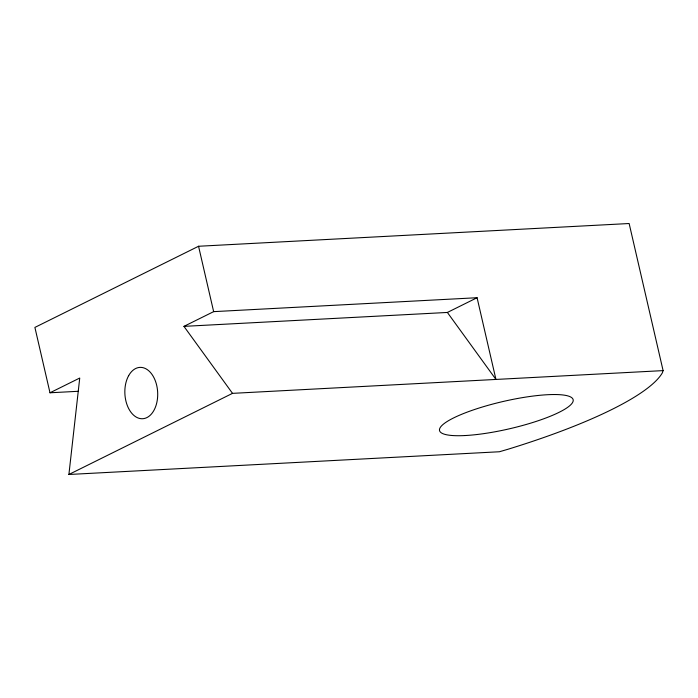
<?xml version="1.0" encoding="UTF-8"?>
<svg xmlns="http://www.w3.org/2000/svg" width="698" height="698" viewBox="0 0 698 698"><rect width="100%" height="100%" fill="white"/><g stroke="black" fill="none" stroke-linecap="round" stroke-linejoin="round"><path stroke-width="1.05" d="M68.901 474.483L79.738 378.037L49.994 392.782L34.9 327.414L198.555 246.263L629.142 223.517L663.1 370.612L662.428 372.697A257.03 52.559 -13 0 1 508.083 449.224L499.41 451.754L68.901 474.483L232.513 393.358L663.1 370.612M183.94 326.367L213.649 311.64L477.083 297.723L495.946 379.442L447.383 312.451L183.94 326.367L232.513 393.358M447.383 312.451L477.083 297.723M49.994 392.782L78.298 391.29M198.555 246.263L213.649 311.64M128.659 375.655A25.704 16.403 87 0 0 138.457 418.119A25.704 16.403 87 0 0 156.71 385.409A25.704 16.403 87 0 0 128.659 375.655M465.191 435.535A68.544 14.012 -13 0 0 572.561 402.519A68.544 14.012 -13 0 0 481.297 407.335A68.544 14.012 -13 0 0 465.191 435.535"/></g></svg>
